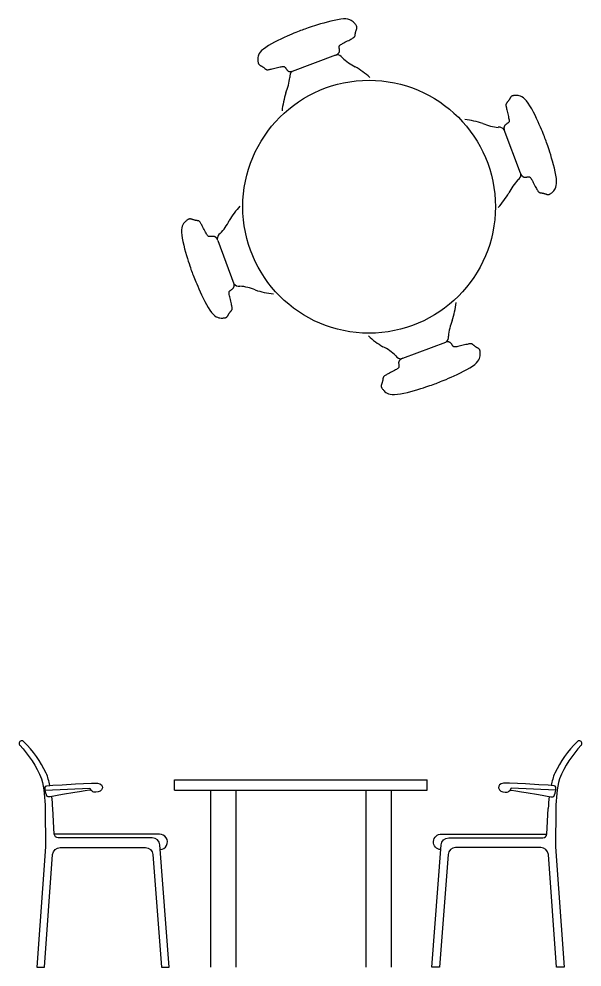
# Model space of a CAD drawing. Header units: centimetres. Extents: x 56177 to 99483, y 493 to 15482.
# Drawn here: x 60983.6 to 61206.5, y 2073.1 to 2448 of the extents above; entities that cross this region are included whole.
import ezdxf

# ---------------------------------------------------------------- set-up
doc = ezdxf.new("R2010")
doc.units = ezdxf.units.CM
doc.header["$MEASUREMENT"] = 0

# ---------------------------------------------------------------- blocks, each defined once
blk = doc.blocks.new('sam1-4pers-plan')
for p, q in [((-22.48, 71.27), (-23.32, 71)), ((-21.54, 71.57), (-22.48, 71.27)), ((-20.47, 71.91), (-21.54, 71.57)), ((-19.27, 72.27), (-20.47, 71.91)), ((-17.96, 72.65), (-19.27, 72.27)), ((-16.59, 73.03), (-17.96, 72.65)), ((-15.19, 73.39), (-16.59, 73.03)), ((-13.81, 73.71), (-15.19, 73.39)), ((-12.48, 73.97), (-13.81, 73.71)), ((-11.23, 74.15), (-12.48, 73.97)), ((-10.12, 74.25), (-11.23, 74.15)), ((-9.16, 74.24), (-10.12, 74.25)), ((-8.35, 74.13), (-9.16, 74.24)), ((-7.68, 73.95), (-8.35, 74.13)), ((-7.12, 73.71), (-7.68, 73.95)), ((-6.67, 73.44), (-7.12, 73.71)), ((-6.3, 73.14), (-6.67, 73.44)), ((-6, 72.85), (-6.3, 73.14)), ((-5.75, 72.57), (-6, 72.85)), ((-5.54, 72.32), (-5.75, 72.57)), ((-5.37, 72.1), (-5.54, 72.32)), ((-5.22, 71.91), (-5.37, 72.1)), ((-5.11, 71.74), (-5.22, 71.91)), ((-5.01, 71.59), (-5.11, 71.74)), ((-4.94, 71.45), (-5.01, 71.59)), ((-4.89, 71.33), (-4.94, 71.45)), ((-4.85, 71.21), (-4.89, 71.33)), ((-31.46, 67.85), (-32.49, 67.4)), ((-30.55, 68.25), (-31.46, 67.85)), ((-29.74, 68.59), (-30.55, 68.25)), ((-29, 68.89), (-29.74, 68.59)), ((-28.33, 69.16), (-29, 68.89)), ((-27.71, 69.4), (-28.33, 69.16)), ((-27.12, 69.63), (-27.71, 69.4)), ((-26.55, 69.84), (-27.12, 69.63)), ((-25.97, 70.06), (-26.55, 69.84)), ((-25.38, 70.28), (-25.97, 70.06)), ((-24.76, 70.5), (-25.38, 70.28)), ((-24.08, 70.74), (-24.76, 70.5)), ((-23.32, 71), (-24.08, 70.74)), ((-5.63, 67.42), (-5.6, 67.5)), ((-5.6, 67.5), (-5.57, 67.58)), ((-5.57, 67.58), (-5.55, 67.67)), ((-5.55, 67.67), (-5.53, 67.78)), ((-5.53, 67.78), (-5.51, 67.89)), ((-5.51, 67.89), (-5.49, 68.03)), ((-5.49, 68.03), (-5.46, 68.17)), ((-5.46, 68.17), (-5.44, 68.33)), ((-5.44, 68.33), (-5.41, 68.49)), ((-5.41, 68.49), (-5.39, 68.66)), ((-5.39, 68.66), (-5.36, 68.83)), ((-5.36, 68.83), (-5.32, 69)), ((-5.32, 69), (-5.28, 69.16)), ((-5.28, 69.16), (-5.24, 69.32)), ((-5.24, 69.32), (-5.19, 69.48)), ((-5.19, 69.48), (-5.14, 69.63)), ((-5.14, 69.63), (-5.09, 69.78)), ((-5.09, 69.78), (-5.04, 69.92)), ((-5.04, 69.92), (-5, 70.06)), ((-5, 70.06), (-4.95, 70.19)), ((-4.95, 70.19), (-4.91, 70.31)), ((-4.91, 70.31), (-4.88, 70.43)), ((-4.88, 70.43), (-4.85, 70.55)), ((-4.82, 71.1), (-4.85, 71.21)), ((-4.85, 70.55), (-4.83, 70.66)), ((-4.83, 70.66), (-4.81, 70.77)), ((-4.81, 70.99), (-4.82, 71.1)), ((-4.81, 70.88), (-4.81, 70.99)), ((-4.81, 70.77), (-4.81, 70.88)), ((-38.69, 64.38), (-39.86, 63.7)), ((-37.44, 65.05), (-38.69, 64.38)), ((-36.15, 65.7), (-37.44, 65.05)), ((-34.87, 66.31), (-36.15, 65.7)), ((-33.63, 66.89), (-34.87, 66.31)), ((-32.49, 67.4), (-33.63, 66.89)), ((-11.66, 63.71), (-11.54, 63.83)), ((-11.54, 63.83), (-11.37, 63.96)), ((-11.37, 63.96), (-11.13, 64.12)), ((-11.13, 64.12), (-10.83, 64.31)), ((-10.83, 64.31), (-10.46, 64.53)), ((-10.46, 64.53), (-10.02, 64.77)), ((-10.02, 64.77), (-9.55, 65.02)), ((-9.55, 65.02), (-9.05, 65.28)), ((-9.05, 65.28), (-8.54, 65.55)), ((-8.54, 65.55), (-8.05, 65.8)), ((-8.05, 65.8), (-7.6, 66.04)), ((-7.6, 66.04), (-7.19, 66.26)), ((-7.19, 66.26), (-6.85, 66.45)), ((-6.85, 66.45), (-6.57, 66.61)), ((-6.57, 66.61), (-6.34, 66.75)), ((-6.34, 66.75), (-6.16, 66.87)), ((-6.16, 66.87), (-6.02, 66.97)), ((-6.02, 66.97), (-5.91, 67.06)), ((-5.91, 67.06), (-5.83, 67.14)), ((-5.83, 67.14), (-5.76, 67.21)), ((-5.76, 67.21), (-5.71, 67.28)), ((-5.71, 67.28), (-5.66, 67.35)), ((-5.66, 67.35), (-5.63, 67.42)), ((-43.73, 59.99), (-43.9, 59.48)), ((-43.47, 60.53), (-43.73, 59.99)), ((-43.08, 61.11), (-43.47, 60.53)), ((-42.54, 61.72), (-43.08, 61.11)), ((-41.83, 62.36), (-42.54, 61.72)), ((-40.92, 63.03), (-41.83, 62.36)), ((-39.86, 63.7), (-40.92, 63.03)), ((-13.32, 59.89), (-13.07, 60)), ((-13.07, 60), (-12.87, 60.08)), ((-12.87, 60.08), (-12.72, 60.16)), ((-12.72, 60.16), (-12.6, 60.23)), ((-12.6, 60.23), (-12.49, 60.31)), ((-12.49, 60.31), (-12.39, 60.39)), ((-12.39, 60.39), (-12.28, 60.48)), ((-12.28, 60.48), (-12.18, 60.58)), ((-12.18, 60.58), (-12.09, 60.68)), ((-12.09, 60.68), (-12, 60.8)), ((-12, 60.8), (-11.92, 60.92)), ((-11.92, 60.92), (-11.85, 61.04)), ((-11.85, 61.04), (-11.79, 61.18)), ((-11.83, 63.31), (-11.82, 63.41)), ((-11.83, 63.21), (-11.83, 63.31)), ((-11.83, 63.1), (-11.83, 63.21)), ((-11.82, 62.99), (-11.83, 63.1)), ((-11.82, 63.41), (-11.79, 63.5)), ((-11.81, 62.87), (-11.82, 62.99)), ((-11.8, 62.75), (-11.81, 62.87)), ((-11.78, 62.63), (-11.8, 62.75)), ((-11.79, 63.5), (-11.74, 63.6)), ((-11.79, 61.18), (-11.75, 61.32)), ((-11.76, 62.49), (-11.78, 62.63)), ((-11.75, 62.35), (-11.76, 62.49)), ((-11.73, 62.21), (-11.75, 62.35)), ((-11.75, 61.32), (-11.73, 61.46)), ((-11.74, 63.6), (-11.66, 63.71)), ((-11.72, 62.06), (-11.73, 62.21)), ((-11.73, 61.46), (-11.71, 61.61)), ((-11.71, 61.91), (-11.72, 62.06)), ((-11.71, 61.76), (-11.71, 61.91)), ((-11.71, 61.61), (-11.71, 61.76)), ((-43.98, 59.02), (-44.01, 58.6)), ((-44.01, 58.6), (-44.01, 58.22)), ((-44.01, 58.22), (-44.01, 57.9)), ((-44.01, 57.9), (-43.99, 57.62)), ((-43.99, 57.62), (-43.98, 57.38)), ((-43.9, 59.48), (-43.98, 59.02)), ((-43.98, 57.38), (-43.95, 57.18)), ((-43.95, 57.18), (-43.92, 57)), ((-43.92, 57), (-43.89, 56.85)), ((-43.89, 56.85), (-43.85, 56.73)), ((-43.85, 56.73), (-43.8, 56.61)), ((-43.8, 56.61), (-43.75, 56.51)), ((-43.75, 56.51), (-43.68, 56.42)), ((-43.68, 56.42), (-43.62, 56.33)), ((-43.62, 56.33), (-43.54, 56.25)), ((-43.54, 56.25), (-43.46, 56.18)), ((-13.32, 59.89), (-30.44, 53.5)), ((-43.46, 56.18), (-43.37, 56.11)), ((-43.37, 56.11), (-43.27, 56.04)), ((-43.27, 56.04), (-43.16, 55.97)), ((-43.16, 55.97), (-43.05, 55.91)), ((-43.05, 55.91), (-42.93, 55.84)), ((-42.93, 55.84), (-42.81, 55.77)), ((-42.81, 55.77), (-42.68, 55.69)), ((-42.68, 55.69), (-42.54, 55.61)), ((-42.54, 55.61), (-42.41, 55.53)), ((-42.41, 55.53), (-42.27, 55.44)), ((-42.27, 55.44), (-42.13, 55.35)), ((-42.13, 55.35), (-41.99, 55.25)), ((-41.99, 55.25), (-41.85, 55.15)), ((-41.85, 55.15), (-41.72, 55.04)), ((-41.72, 55.04), (-41.58, 54.93)), ((-41.58, 54.93), (-41.46, 54.82)), ((-41.46, 54.82), (-41.34, 54.72)), ((-41.34, 54.72), (-41.23, 54.63)), ((-41.23, 54.63), (-41.13, 54.54)), ((-41.13, 54.54), (-41.03, 54.47)), ((-41.03, 54.47), (-40.95, 54.4)), ((-40.95, 54.4), (-40.87, 54.35)), ((-40.87, 54.35), (-40.8, 54.3)), ((-40.8, 54.3), (-40.72, 54.27)), ((-40.72, 54.27), (-40.65, 54.24)), ((-40.65, 54.24), (-40.57, 54.21)), ((-40.57, 54.21), (-40.48, 54.19)), ((-40.48, 54.19), (-40.38, 54.18)), ((-40.38, 54.18), (-40.27, 54.18)), ((-40.27, 54.18), (-40.13, 54.18)), ((-40.13, 54.18), (-39.96, 54.2)), ((-39.96, 54.2), (-39.74, 54.23)), ((-39.74, 54.23), (-39.48, 54.27)), ((-39.48, 54.27), (-39.17, 54.34)), ((-39.17, 54.34), (-38.78, 54.42)), ((-38.78, 54.42), (-38.33, 54.52)), ((-38.33, 54.52), (-37.83, 54.64)), ((-37.83, 54.64), (-37.29, 54.77)), ((-37.29, 54.77), (-36.74, 54.9)), ((-36.74, 54.9), (-36.19, 55.03)), ((-36.19, 55.03), (-35.67, 55.15)), ((-35.67, 55.15), (-35.18, 55.26)), ((-35.18, 55.26), (-34.76, 55.34)), ((-34.76, 55.34), (-34.41, 55.4)), ((-34.41, 55.4), (-34.12, 55.43)), ((-34.12, 55.43), (-33.9, 55.44)), ((-33.9, 55.44), (-33.73, 55.43)), ((-33.73, 55.43), (-33.6, 55.41)), ((-33.6, 55.41), (-33.5, 55.36)), ((-33.5, 55.36), (-33.42, 55.31)), ((-33.42, 55.31), (-33.35, 55.24)), ((-33.35, 55.24), (-33.28, 55.17)), ((-33.28, 55.17), (-33.21, 55.09)), ((-33.21, 55.09), (-33.15, 55)), ((-33.15, 55), (-33.08, 54.9)), ((-33.08, 54.9), (-33.01, 54.8)), ((-33.01, 54.8), (-32.93, 54.7)), ((-32.93, 54.7), (-32.86, 54.59)), ((-32.86, 54.59), (-32.78, 54.47)), ((-32.78, 54.47), (-32.7, 54.35)), ((-32.7, 54.35), (-32.61, 54.23)), ((-32.61, 54.23), (-32.52, 54.11)), ((-32.52, 54.11), (-32.42, 54)), ((-32.42, 54), (-32.32, 53.89)), ((-32.32, 53.89), (-32.21, 53.79)), ((-32.21, 53.79), (-32.09, 53.69)), ((-32.09, 53.69), (-31.97, 53.62)), ((-31.97, 53.62), (-31.84, 53.55)), ((-31.84, 53.55), (-31.71, 53.5)), ((-31.71, 53.5), (-31.57, 53.46)), ((-31.57, 53.46), (-31.43, 53.43)), ((-31.43, 53.43), (-31.28, 53.42)), ((-31.28, 53.42), (-31.14, 53.41)), ((-31.14, 53.41), (-31.01, 53.41)), ((-31.01, 53.41), (-30.87, 53.42)), ((-30.87, 53.42), (-30.74, 53.43)), ((-30.74, 53.43), (-30.6, 53.46)), ((-30.6, 53.46), (-30.44, 53.5)), ((54.72, 41.34), (54.63, 41.23)), ((54.82, 41.46), (54.72, 41.34)), ((54.93, 41.58), (54.82, 41.46)), ((55.04, 41.72), (54.93, 41.58)), ((55.15, 41.85), (55.04, 41.72)), ((55.25, 41.99), (55.15, 41.85)), ((55.35, 42.13), (55.25, 41.99)), ((55.44, 42.27), (55.35, 42.13)), ((55.53, 42.41), (55.44, 42.27)), ((55.61, 42.54), (55.53, 42.41)), ((55.69, 42.68), (55.61, 42.54)), ((55.77, 42.81), (55.69, 42.68)), ((55.84, 42.93), (55.77, 42.81)), ((55.91, 43.05), (55.84, 42.93)), ((55.97, 43.16), (55.91, 43.05)), ((56.04, 43.27), (55.97, 43.16)), ((56.11, 43.37), (56.04, 43.27)), ((56.18, 43.46), (56.11, 43.37)), ((56.25, 43.54), (56.18, 43.46)), ((56.33, 43.62), (56.25, 43.54)), ((56.42, 43.68), (56.33, 43.62)), ((56.51, 43.75), (56.42, 43.68)), ((56.61, 43.8), (56.51, 43.75)), ((56.73, 43.85), (56.61, 43.8)), ((56.85, 43.89), (56.73, 43.85)), ((57, 43.92), (56.85, 43.89)), ((57.18, 43.95), (57, 43.92)), ((57.38, 43.98), (57.18, 43.95)), ((57.62, 43.99), (57.38, 43.98)), ((57.9, 44.01), (57.62, 43.99)), ((58.22, 44.01), (57.9, 44.01)), ((58.6, 44.01), (58.22, 44.01)), ((59.02, 43.98), (58.6, 44.01)), ((59.48, 43.9), (59.02, 43.98)), ((59.99, 43.73), (59.48, 43.9)), ((60.53, 43.47), (59.99, 43.73)), ((61.11, 43.08), (60.53, 43.47)), ((61.72, 42.54), (61.11, 43.08)), ((62.36, 41.83), (61.72, 42.54)), ((63.03, 40.92), (62.36, 41.83)), ((54.19, 40.48), (54.18, 40.38)), ((54.18, 40.38), (54.18, 40.27)), ((54.18, 40.27), (54.18, 40.13)), ((54.18, 40.13), (54.2, 39.96)), ((54.21, 40.57), (54.19, 40.48)), ((54.2, 39.96), (54.23, 39.74)), ((54.24, 40.65), (54.21, 40.57)), ((54.23, 39.74), (54.27, 39.48)), ((54.27, 40.72), (54.24, 40.65)), ((54.3, 40.8), (54.27, 40.72)), ((54.27, 39.48), (54.34, 39.17)), ((54.35, 40.87), (54.3, 40.8)), ((54.34, 39.17), (54.42, 38.78)), ((54.4, 40.95), (54.35, 40.87)), ((54.47, 41.03), (54.4, 40.95)), ((54.42, 38.78), (54.52, 38.33)), ((54.54, 41.13), (54.47, 41.03)), ((54.52, 38.33), (54.64, 37.83)), ((54.63, 41.23), (54.54, 41.13)), ((54.64, 37.83), (54.77, 37.29)), ((63.7, 39.86), (63.03, 40.92)), ((64.38, 38.69), (63.7, 39.86)), ((65.05, 37.44), (64.38, 38.69)), ((54.77, 37.29), (54.9, 36.74)), ((54.9, 36.74), (55.03, 36.19)), ((55.03, 36.19), (55.15, 35.67)), ((55.15, 35.67), (55.26, 35.18)), ((55.26, 35.18), (55.34, 34.76)), ((55.34, 34.76), (55.4, 34.41)), ((55.4, 34.41), (55.43, 34.12)), ((55.43, 34.12), (55.44, 33.9)), ((55.44, 33.9), (55.43, 33.73)), ((65.7, 36.15), (65.05, 37.44)), ((66.31, 34.87), (65.7, 36.15)), ((66.89, 33.63), (66.31, 34.87)), ((53.42, 31.28), (53.41, 31.14)), ((53.41, 31.14), (53.41, 31.01)), ((53.41, 31.01), (53.42, 30.87)), ((53.43, 31.43), (53.42, 31.28)), ((53.42, 30.87), (53.43, 30.74)), ((53.46, 31.57), (53.43, 31.43)), ((53.43, 30.74), (53.46, 30.6)), ((53.5, 31.71), (53.46, 31.57)), ((53.46, 30.6), (53.5, 30.44)), ((53.55, 31.84), (53.5, 31.71)), ((59.89, 13.32), (53.5, 30.44)), ((53.62, 31.97), (53.55, 31.84)), ((53.69, 32.09), (53.62, 31.97)), ((53.79, 32.21), (53.69, 32.09)), ((53.89, 32.32), (53.79, 32.21)), ((54, 32.42), (53.89, 32.32)), ((54.11, 32.52), (54, 32.42)), ((54.23, 32.61), (54.11, 32.52)), ((54.35, 32.7), (54.23, 32.61)), ((54.47, 32.78), (54.35, 32.7)), ((54.59, 32.86), (54.47, 32.78)), ((54.7, 32.93), (54.59, 32.86)), ((54.8, 33.01), (54.7, 32.93)), ((54.9, 33.08), (54.8, 33.01)), ((55, 33.15), (54.9, 33.08)), ((55.09, 33.21), (55, 33.15)), ((55.17, 33.28), (55.09, 33.21)), ((55.24, 33.35), (55.17, 33.28)), ((55.31, 33.42), (55.24, 33.35)), ((55.36, 33.5), (55.31, 33.42)), ((55.41, 33.6), (55.36, 33.5)), ((55.43, 33.73), (55.41, 33.6)), ((67.4, 32.49), (66.89, 33.63)), ((67.85, 31.46), (67.4, 32.49)), ((68.25, 30.55), (67.85, 31.46)), ((68.59, 29.74), (68.25, 30.55)), ((68.89, 29), (68.59, 29.74)), ((69.16, 28.33), (68.89, 29)), ((69.4, 27.71), (69.16, 28.33)), ((69.63, 27.12), (69.4, 27.71)), ((69.84, 26.55), (69.63, 27.12)), ((70.06, 25.97), (69.84, 26.55)), ((70.28, 25.38), (70.06, 25.97)), ((70.5, 24.76), (70.28, 25.38)), ((70.74, 24.08), (70.5, 24.76)), ((71, 23.32), (70.74, 24.08)), ((71.27, 22.48), (71, 23.32)), ((71.57, 21.54), (71.27, 22.48)), ((71.91, 20.47), (71.57, 21.54)), ((72.27, 19.27), (71.91, 20.47)), ((72.65, 17.96), (72.27, 19.27)), ((73.03, 16.59), (72.65, 17.96)), ((73.39, 15.19), (73.03, 16.59)), ((73.71, 13.81), (73.39, 15.19)), ((59.89, 13.32), (60, 13.07)), ((60, 13.07), (60.08, 12.87)), ((60.08, 12.87), (60.16, 12.72)), ((60.16, 12.72), (60.23, 12.6)), ((60.23, 12.6), (60.31, 12.49)), ((60.31, 12.49), (60.39, 12.39)), ((60.39, 12.39), (60.48, 12.28)), ((60.48, 12.28), (60.58, 12.18)), ((60.58, 12.18), (60.68, 12.09)), ((60.68, 12.09), (60.8, 12)), ((60.8, 12), (60.92, 11.92)), ((60.92, 11.92), (61.04, 11.85)), ((61.04, 11.85), (61.18, 11.79)), ((61.18, 11.79), (61.32, 11.75)), ((61.32, 11.75), (61.46, 11.73)), ((61.46, 11.73), (61.61, 11.71)), ((61.61, 11.71), (61.76, 11.71)), ((61.76, 11.71), (61.91, 11.71)), ((61.91, 11.71), (62.06, 11.72)), ((62.06, 11.72), (62.21, 11.73)), ((62.21, 11.73), (62.35, 11.75)), ((62.35, 11.75), (62.49, 11.76)), ((62.49, 11.76), (62.63, 11.78)), ((62.63, 11.78), (62.75, 11.8)), ((62.75, 11.8), (62.87, 11.81)), ((62.87, 11.81), (62.99, 11.82)), ((62.99, 11.82), (63.1, 11.83)), ((63.1, 11.83), (63.21, 11.83)), ((63.21, 11.83), (63.31, 11.83)), ((63.31, 11.83), (63.41, 11.82)), ((63.41, 11.82), (63.5, 11.79)), ((63.5, 11.79), (63.6, 11.74)), ((63.6, 11.74), (63.71, 11.66)), ((63.71, 11.66), (63.83, 11.54)), ((63.83, 11.54), (63.96, 11.37)), ((63.96, 11.37), (64.12, 11.13)), ((73.97, 12.48), (73.71, 13.81)), ((74.15, 11.23), (73.97, 12.48)), ((64.12, 11.13), (64.31, 10.83)), ((64.31, 10.83), (64.53, 10.46)), ((64.53, 10.46), (64.77, 10.02)), ((64.77, 10.02), (65.02, 9.55)), ((65.02, 9.55), (65.28, 9.05)), ((65.28, 9.05), (65.55, 8.54)), ((65.55, 8.54), (65.8, 8.05)), ((65.8, 8.05), (66.04, 7.6)), ((66.04, 7.6), (66.26, 7.19)), ((73.71, 7.12), (73.95, 7.68)), ((73.95, 7.68), (74.13, 8.35)), ((74.13, 8.35), (74.24, 9.16)), ((74.25, 10.12), (74.15, 11.23)), ((74.24, 9.16), (74.25, 10.12)), ((66.26, 7.19), (66.45, 6.85)), ((66.45, 6.85), (66.61, 6.57)), ((66.61, 6.57), (66.75, 6.34)), ((66.75, 6.34), (66.87, 6.16)), ((66.87, 6.16), (66.97, 6.02)), ((66.97, 6.02), (67.06, 5.91)), ((67.06, 5.91), (67.14, 5.83)), ((67.14, 5.83), (67.21, 5.76)), ((67.21, 5.76), (67.28, 5.71)), ((67.28, 5.71), (67.35, 5.66)), ((67.35, 5.66), (67.42, 5.63)), ((67.42, 5.63), (67.5, 5.6)), ((67.5, 5.6), (67.58, 5.57)), ((67.58, 5.57), (67.67, 5.55)), ((67.67, 5.55), (67.78, 5.53)), ((67.78, 5.53), (67.89, 5.51)), ((67.89, 5.51), (68.03, 5.49)), ((68.03, 5.49), (68.17, 5.46)), ((68.17, 5.46), (68.33, 5.44)), ((68.33, 5.44), (68.49, 5.41)), ((68.49, 5.41), (68.66, 5.39)), ((68.66, 5.39), (68.83, 5.36)), ((68.83, 5.36), (69, 5.32)), ((69, 5.32), (69.16, 5.28)), ((69.16, 5.28), (69.32, 5.24)), ((69.32, 5.24), (69.48, 5.19)), ((69.48, 5.19), (69.63, 5.14)), ((69.63, 5.14), (69.78, 5.09)), ((69.78, 5.09), (69.92, 5.04)), ((69.92, 5.04), (70.06, 5)), ((70.06, 5), (70.19, 4.95)), ((70.19, 4.95), (70.31, 4.91)), ((70.31, 4.91), (70.43, 4.88)), ((70.43, 4.88), (70.55, 4.85)), ((70.55, 4.85), (70.66, 4.83)), ((70.66, 4.83), (70.77, 4.81)), ((70.77, 4.81), (70.88, 4.81)), ((70.88, 4.81), (70.99, 4.81)), ((70.99, 4.81), (71.1, 4.82)), ((71.1, 4.82), (71.21, 4.85)), ((71.21, 4.85), (71.33, 4.89)), ((71.33, 4.89), (71.45, 4.94)), ((71.45, 4.94), (71.59, 5.01)), ((71.59, 5.01), (71.74, 5.11)), ((71.74, 5.11), (71.91, 5.22)), ((71.91, 5.22), (72.1, 5.37)), ((72.1, 5.37), (72.32, 5.54)), ((72.32, 5.54), (72.57, 5.75)), ((72.57, 5.75), (72.85, 6)), ((72.85, 6), (73.14, 6.3)), ((73.14, 6.3), (73.44, 6.67)), ((73.44, 6.67), (73.71, 7.12)), ((-73.71, -7.12), (-73.95, -7.68)), ((-73.44, -6.67), (-73.71, -7.12)), ((-73.14, -6.3), (-73.44, -6.67)), ((-72.85, -6), (-73.14, -6.3)), ((-72.57, -5.75), (-72.85, -6)), ((-72.32, -5.54), (-72.57, -5.75)), ((-72.1, -5.37), (-72.32, -5.54)), ((-71.91, -5.22), (-72.1, -5.37)), ((-71.74, -5.11), (-71.91, -5.22)), ((-71.59, -5.01), (-71.74, -5.11)), ((-71.45, -4.94), (-71.59, -5.01)), ((-71.33, -4.89), (-71.45, -4.94)), ((-71.21, -4.85), (-71.33, -4.89)), ((-71.1, -4.82), (-71.21, -4.85)), ((-70.99, -4.81), (-71.1, -4.82)), ((-70.88, -4.81), (-70.99, -4.81)), ((-70.77, -4.81), (-70.88, -4.81)), ((-70.66, -4.83), (-70.77, -4.81)), ((-70.55, -4.85), (-70.66, -4.83)), ((-70.43, -4.88), (-70.55, -4.85)), ((-70.31, -4.91), (-70.43, -4.88)), ((-70.19, -4.95), (-70.31, -4.91)), ((-70.06, -5), (-70.19, -4.95)), ((-69.92, -5.04), (-70.06, -5)), ((-69.78, -5.09), (-69.92, -5.04)), ((-69.63, -5.14), (-69.78, -5.09)), ((-69.48, -5.19), (-69.63, -5.14)), ((-69.32, -5.24), (-69.48, -5.19)), ((-69.16, -5.28), (-69.32, -5.24)), ((-69, -5.32), (-69.16, -5.28)), ((-68.83, -5.36), (-69, -5.32)), ((-68.66, -5.39), (-68.83, -5.36)), ((-68.49, -5.41), (-68.66, -5.39)), ((-68.33, -5.44), (-68.49, -5.41)), ((-68.17, -5.46), (-68.33, -5.44)), ((-68.03, -5.49), (-68.17, -5.46)), ((-67.89, -5.51), (-68.03, -5.49)), ((-67.78, -5.53), (-67.89, -5.51)), ((-67.67, -5.55), (-67.78, -5.53)), ((-67.58, -5.57), (-67.67, -5.55)), ((-67.5, -5.6), (-67.58, -5.57)), ((-67.42, -5.63), (-67.5, -5.6)), ((-67.35, -5.66), (-67.42, -5.63)), ((-67.28, -5.71), (-67.35, -5.66)), ((-67.21, -5.76), (-67.28, -5.71)), ((-67.14, -5.83), (-67.21, -5.76)), ((-67.06, -5.91), (-67.14, -5.83)), ((-66.97, -6.02), (-67.06, -5.91)), ((-66.87, -6.16), (-66.97, -6.02)), ((-66.75, -6.34), (-66.87, -6.16)), ((-66.61, -6.57), (-66.75, -6.34)), ((-66.45, -6.85), (-66.61, -6.57)), ((-66.26, -7.19), (-66.45, -6.85)), ((-66.04, -7.6), (-66.26, -7.19)), ((-74.24, -9.16), (-74.25, -10.12)), ((-74.25, -10.12), (-74.15, -11.23)), ((-74.13, -8.35), (-74.24, -9.16)), ((-74.15, -11.23), (-73.97, -12.48)), ((-73.95, -7.68), (-74.13, -8.35)), ((-65.8, -8.05), (-66.04, -7.6)), ((-65.55, -8.54), (-65.8, -8.05)), ((-65.28, -9.05), (-65.55, -8.54)), ((-65.02, -9.55), (-65.28, -9.05)), ((-64.77, -10.02), (-65.02, -9.55)), ((-64.53, -10.46), (-64.77, -10.02)), ((-64.31, -10.83), (-64.53, -10.46)), ((-64.12, -11.13), (-64.31, -10.83)), ((-63.96, -11.37), (-64.12, -11.13)), ((-73.97, -12.48), (-73.71, -13.81)), ((-73.71, -13.81), (-73.39, -15.19)), ((-63.83, -11.54), (-63.96, -11.37)), ((-63.71, -11.66), (-63.83, -11.54)), ((-63.6, -11.74), (-63.71, -11.66)), ((-63.5, -11.79), (-63.6, -11.74)), ((-63.41, -11.82), (-63.5, -11.79)), ((-63.31, -11.83), (-63.41, -11.82)), ((-63.21, -11.83), (-63.31, -11.83)), ((-63.1, -11.83), (-63.21, -11.83)), ((-62.99, -11.82), (-63.1, -11.83)), ((-62.87, -11.81), (-62.99, -11.82)), ((-62.75, -11.8), (-62.87, -11.81)), ((-62.63, -11.78), (-62.75, -11.8)), ((-62.49, -11.76), (-62.63, -11.78)), ((-62.35, -11.75), (-62.49, -11.76)), ((-62.21, -11.73), (-62.35, -11.75)), ((-62.06, -11.72), (-62.21, -11.73)), ((-61.91, -11.71), (-62.06, -11.72)), ((-61.76, -11.71), (-61.91, -11.71)), ((-61.61, -11.71), (-61.76, -11.71)), ((-61.46, -11.73), (-61.61, -11.71)), ((-61.32, -11.75), (-61.46, -11.73)), ((-61.18, -11.79), (-61.32, -11.75)), ((-61.04, -11.85), (-61.18, -11.79)), ((-60.92, -11.92), (-61.04, -11.85)), ((-60.8, -12), (-60.92, -11.92)), ((-60.68, -12.09), (-60.8, -12)), ((-60.58, -12.18), (-60.68, -12.09)), ((-60.48, -12.28), (-60.58, -12.18)), ((-60.39, -12.39), (-60.48, -12.28)), ((-60.31, -12.49), (-60.39, -12.39)), ((-60.23, -12.6), (-60.31, -12.49)), ((-60.16, -12.72), (-60.23, -12.6)), ((-60.08, -12.87), (-60.16, -12.72)), ((-60, -13.07), (-60.08, -12.87)), ((-59.89, -13.32), (-60, -13.07)), ((-59.89, -13.32), (-53.5, -30.44)), ((-73.39, -15.19), (-73.03, -16.59)), ((-73.03, -16.59), (-72.65, -17.96)), ((-72.65, -17.96), (-72.27, -19.27)), ((-72.27, -19.27), (-71.91, -20.47)), ((-71.91, -20.47), (-71.57, -21.54)), ((-71.57, -21.54), (-71.27, -22.48)), ((-71.27, -22.48), (-71, -23.32)), ((-71, -23.32), (-70.74, -24.08)), ((-70.74, -24.08), (-70.5, -24.76)), ((-70.5, -24.76), (-70.28, -25.38)), ((-70.28, -25.38), (-70.06, -25.97)), ((-70.06, -25.97), (-69.84, -26.55)), ((-69.84, -26.55), (-69.63, -27.12)), ((-69.63, -27.12), (-69.4, -27.71)), ((-69.4, -27.71), (-69.16, -28.33)), ((-69.16, -28.33), (-68.89, -29)), ((-68.89, -29), (-68.59, -29.74)), ((-68.59, -29.74), (-68.25, -30.55)), ((-68.25, -30.55), (-67.85, -31.46)), ((-67.85, -31.46), (-67.4, -32.49)), ((-67.4, -32.49), (-66.89, -33.63)), ((-66.89, -33.63), (-66.31, -34.87)), ((-55.44, -33.9), (-55.43, -33.73)), ((-55.43, -33.73), (-55.41, -33.6)), ((-55.41, -33.6), (-55.36, -33.5)), ((-55.36, -33.5), (-55.31, -33.42)), ((-55.31, -33.42), (-55.24, -33.35)), ((-55.24, -33.35), (-55.17, -33.28)), ((-55.17, -33.28), (-55.09, -33.21)), ((-55.09, -33.21), (-55, -33.15)), ((-55, -33.15), (-54.9, -33.08)), ((-54.9, -33.08), (-54.8, -33.01)), ((-54.8, -33.01), (-54.7, -32.93)), ((-54.7, -32.93), (-54.59, -32.86)), ((-54.59, -32.86), (-54.47, -32.78)), ((-54.47, -32.78), (-54.35, -32.7)), ((-54.35, -32.7), (-54.23, -32.61)), ((-54.23, -32.61), (-54.11, -32.52)), ((-54.11, -32.52), (-54, -32.42)), ((-54, -32.42), (-53.89, -32.32)), ((-53.89, -32.32), (-53.79, -32.21)), ((-53.79, -32.21), (-53.69, -32.09)), ((-53.69, -32.09), (-53.62, -31.97)), ((-53.62, -31.97), (-53.55, -31.84)), ((-53.55, -31.84), (-53.5, -31.71)), ((-53.46, -30.6), (-53.5, -30.44)), ((-53.5, -31.71), (-53.46, -31.57)), ((-53.43, -30.74), (-53.46, -30.6)), ((-53.46, -31.57), (-53.43, -31.43)), ((-53.42, -30.87), (-53.43, -30.74)), ((-53.43, -31.43), (-53.42, -31.28)), ((-53.41, -31.01), (-53.42, -30.87)), ((-53.42, -31.28), (-53.41, -31.14)), ((-53.41, -31.14), (-53.41, -31.01)), ((-66.31, -34.87), (-65.7, -36.15)), ((-65.7, -36.15), (-65.05, -37.44)), ((-65.05, -37.44), (-64.38, -38.69)), ((-55.43, -34.12), (-55.44, -33.9)), ((-55.4, -34.41), (-55.43, -34.12)), ((-55.34, -34.76), (-55.4, -34.41)), ((-55.26, -35.18), (-55.34, -34.76)), ((-55.15, -35.67), (-55.26, -35.18)), ((-55.03, -36.19), (-55.15, -35.67)), ((-54.9, -36.74), (-55.03, -36.19)), ((-54.77, -37.29), (-54.9, -36.74)), ((-54.64, -37.83), (-54.77, -37.29)), ((-64.38, -38.69), (-63.7, -39.86)), ((-63.7, -39.86), (-63.03, -40.92)), ((-63.03, -40.92), (-62.36, -41.83)), ((-54.72, -41.34), (-54.63, -41.23)), ((-54.52, -38.33), (-54.64, -37.83)), ((-54.63, -41.23), (-54.54, -41.13)), ((-54.54, -41.13), (-54.47, -41.03)), ((-54.42, -38.78), (-54.52, -38.33)), ((-54.47, -41.03), (-54.4, -40.95)), ((-54.34, -39.17), (-54.42, -38.78)), ((-54.4, -40.95), (-54.35, -40.87)), ((-54.35, -40.87), (-54.3, -40.8)), ((-54.27, -39.48), (-54.34, -39.17)), ((-54.3, -40.8), (-54.27, -40.72)), ((-54.23, -39.74), (-54.27, -39.48)), ((-54.27, -40.72), (-54.24, -40.65)), ((-54.24, -40.65), (-54.21, -40.57)), ((-54.2, -39.96), (-54.23, -39.74)), ((-54.21, -40.57), (-54.19, -40.48)), ((-54.18, -40.13), (-54.2, -39.96)), ((-54.19, -40.48), (-54.18, -40.38)), ((-54.18, -40.27), (-54.18, -40.13)), ((-54.18, -40.38), (-54.18, -40.27)), ((-62.36, -41.83), (-61.72, -42.54)), ((-61.72, -42.54), (-61.11, -43.08)), ((-61.11, -43.08), (-60.53, -43.47)), ((-60.53, -43.47), (-59.99, -43.73)), ((-59.99, -43.73), (-59.48, -43.9)), ((-59.48, -43.9), (-59.02, -43.98)), ((-59.02, -43.98), (-58.6, -44.01)), ((-58.6, -44.01), (-58.22, -44.01)), ((-58.22, -44.01), (-57.9, -44.01)), ((-57.9, -44.01), (-57.62, -43.99)), ((-57.62, -43.99), (-57.38, -43.98)), ((-57.38, -43.98), (-57.18, -43.95)), ((-57.18, -43.95), (-57, -43.92)), ((-57, -43.92), (-56.85, -43.89)), ((-56.85, -43.89), (-56.73, -43.85)), ((-56.73, -43.85), (-56.61, -43.8)), ((-56.61, -43.8), (-56.51, -43.75)), ((-56.51, -43.75), (-56.42, -43.68)), ((-56.42, -43.68), (-56.33, -43.62)), ((-56.33, -43.62), (-56.25, -43.54)), ((-56.25, -43.54), (-56.18, -43.46)), ((-56.18, -43.46), (-56.11, -43.37)), ((-56.11, -43.37), (-56.04, -43.27)), ((-56.04, -43.27), (-55.97, -43.16)), ((-55.97, -43.16), (-55.91, -43.05)), ((-55.91, -43.05), (-55.84, -42.93)), ((-55.84, -42.93), (-55.77, -42.81)), ((-55.77, -42.81), (-55.69, -42.68)), ((-55.69, -42.68), (-55.61, -42.54)), ((-55.61, -42.54), (-55.53, -42.41)), ((-55.53, -42.41), (-55.44, -42.27)), ((-55.44, -42.27), (-55.35, -42.13)), ((-55.35, -42.13), (-55.25, -41.99)), ((-55.25, -41.99), (-55.15, -41.85)), ((-55.15, -41.85), (-55.04, -41.72)), ((-55.04, -41.72), (-54.93, -41.58)), ((-54.93, -41.58), (-54.82, -41.46)), ((-54.82, -41.46), (-54.72, -41.34)), ((13.32, -59.89), (30.44, -53.5)), ((30.6, -53.46), (30.44, -53.5)), ((30.74, -53.43), (30.6, -53.46)), ((30.87, -53.42), (30.74, -53.43)), ((31.01, -53.41), (30.87, -53.42)), ((31.14, -53.41), (31.01, -53.41)), ((31.28, -53.42), (31.14, -53.41)), ((31.43, -53.43), (31.28, -53.42)), ((31.57, -53.46), (31.43, -53.43)), ((31.71, -53.5), (31.57, -53.46)), ((31.84, -53.55), (31.71, -53.5)), ((31.97, -53.62), (31.84, -53.55)), ((32.09, -53.69), (31.97, -53.62)), ((32.21, -53.79), (32.09, -53.69)), ((32.32, -53.89), (32.21, -53.79)), ((32.42, -54), (32.32, -53.89)), ((32.52, -54.11), (32.42, -54)), ((32.61, -54.23), (32.52, -54.11)), ((32.7, -54.35), (32.61, -54.23)), ((32.78, -54.47), (32.7, -54.35)), ((32.86, -54.59), (32.78, -54.47)), ((32.93, -54.7), (32.86, -54.59)), ((33.01, -54.8), (32.93, -54.7)), ((33.08, -54.9), (33.01, -54.8)), ((33.15, -55), (33.08, -54.9)), ((33.21, -55.09), (33.15, -55)), ((33.28, -55.17), (33.21, -55.09)), ((33.35, -55.24), (33.28, -55.17)), ((33.42, -55.31), (33.35, -55.24)), ((33.5, -55.36), (33.42, -55.31)), ((33.6, -55.41), (33.5, -55.36)), ((33.73, -55.43), (33.6, -55.41)), ((33.9, -55.44), (33.73, -55.43)), ((34.12, -55.43), (33.9, -55.44)), ((34.41, -55.4), (34.12, -55.43)), ((34.76, -55.34), (34.41, -55.4)), ((35.18, -55.26), (34.76, -55.34)), ((35.67, -55.15), (35.18, -55.26)), ((36.19, -55.03), (35.67, -55.15)), ((36.74, -54.9), (36.19, -55.03)), ((37.29, -54.77), (36.74, -54.9)), ((37.83, -54.64), (37.29, -54.77)), ((38.33, -54.52), (37.83, -54.64)), ((38.78, -54.42), (38.33, -54.52)), ((39.17, -54.34), (38.78, -54.42)), ((39.48, -54.27), (39.17, -54.34)), ((39.74, -54.23), (39.48, -54.27)), ((39.96, -54.2), (39.74, -54.23)), ((40.13, -54.18), (39.96, -54.2)), ((40.27, -54.18), (40.13, -54.18)), ((40.38, -54.18), (40.27, -54.18)), ((40.48, -54.19), (40.38, -54.18)), ((40.57, -54.21), (40.48, -54.19)), ((40.65, -54.24), (40.57, -54.21)), ((40.72, -54.27), (40.65, -54.24)), ((40.8, -54.3), (40.72, -54.27)), ((40.87, -54.35), (40.8, -54.3)), ((40.95, -54.4), (40.87, -54.35)), ((41.03, -54.47), (40.95, -54.4)), ((41.13, -54.54), (41.03, -54.47)), ((41.23, -54.63), (41.13, -54.54)), ((41.34, -54.72), (41.23, -54.63)), ((41.46, -54.82), (41.34, -54.72)), ((41.58, -54.93), (41.46, -54.82)), ((41.72, -55.04), (41.58, -54.93)), ((41.85, -55.15), (41.72, -55.04)), ((41.99, -55.25), (41.85, -55.15)), ((42.13, -55.35), (41.99, -55.25)), ((42.27, -55.44), (42.13, -55.35)), ((42.41, -55.53), (42.27, -55.44)), ((42.54, -55.61), (42.41, -55.53)), ((42.68, -55.69), (42.54, -55.61)), ((42.81, -55.77), (42.68, -55.69)), ((42.93, -55.84), (42.81, -55.77)), ((43.05, -55.91), (42.93, -55.84)), ((43.16, -55.97), (43.05, -55.91)), ((43.27, -56.04), (43.16, -55.97)), ((43.37, -56.11), (43.27, -56.04)), ((43.46, -56.18), (43.37, -56.11)), ((43.54, -56.25), (43.46, -56.18)), ((13.32, -59.89), (13.07, -60)), ((43.62, -56.33), (43.54, -56.25)), ((43.68, -56.42), (43.62, -56.33)), ((43.75, -56.51), (43.68, -56.42)), ((43.73, -59.99), (43.9, -59.48)), ((43.8, -56.61), (43.75, -56.51)), ((43.85, -56.73), (43.8, -56.61)), ((43.89, -56.85), (43.85, -56.73)), ((43.92, -57), (43.89, -56.85)), ((43.9, -59.48), (43.98, -59.02)), ((43.95, -57.18), (43.92, -57)), ((43.98, -57.38), (43.95, -57.18)), ((43.99, -57.62), (43.98, -57.38)), ((43.98, -59.02), (44.01, -58.6)), ((44.01, -57.9), (43.99, -57.62)), ((44.01, -58.22), (44.01, -57.9)), ((44.01, -58.6), (44.01, -58.22)), ((11.66, -63.71), (11.54, -63.83)), ((11.74, -63.6), (11.66, -63.71)), ((11.73, -61.46), (11.71, -61.61)), ((11.71, -61.61), (11.71, -61.76)), ((11.71, -61.76), (11.71, -61.91)), ((11.71, -61.91), (11.72, -62.06)), ((11.72, -62.06), (11.73, -62.21)), ((11.75, -61.32), (11.73, -61.46)), ((11.73, -62.21), (11.75, -62.35)), ((11.79, -63.5), (11.74, -63.6)), ((11.79, -61.18), (11.75, -61.32)), ((11.75, -62.35), (11.76, -62.49)), ((11.76, -62.49), (11.78, -62.63)), ((11.78, -62.63), (11.8, -62.75)), ((11.85, -61.04), (11.79, -61.18)), ((11.82, -63.41), (11.79, -63.5)), ((11.8, -62.75), (11.81, -62.87)), ((11.81, -62.87), (11.82, -62.99)), ((11.82, -62.99), (11.83, -63.1)), ((11.83, -63.31), (11.82, -63.41)), ((11.83, -63.1), (11.83, -63.21)), ((11.83, -63.21), (11.83, -63.31)), ((11.92, -60.92), (11.85, -61.04)), ((12, -60.8), (11.92, -60.92)), ((12.09, -60.68), (12, -60.8)), ((12.18, -60.58), (12.09, -60.68)), ((12.28, -60.48), (12.18, -60.58)), ((12.39, -60.39), (12.28, -60.48)), ((12.49, -60.31), (12.39, -60.39)), ((12.6, -60.23), (12.49, -60.31)), ((12.72, -60.16), (12.6, -60.23)), ((12.87, -60.08), (12.72, -60.16)), ((13.07, -60), (12.87, -60.08)), ((38.69, -64.38), (39.86, -63.7)), ((39.86, -63.7), (40.92, -63.03)), ((40.92, -63.03), (41.83, -62.36)), ((41.83, -62.36), (42.54, -61.72)), ((42.54, -61.72), (43.08, -61.11)), ((43.08, -61.11), (43.47, -60.53)), ((43.47, -60.53), (43.73, -59.99)), ((5.63, -67.42), (5.6, -67.5)), ((5.66, -67.35), (5.63, -67.42)), ((5.71, -67.28), (5.66, -67.35)), ((5.76, -67.21), (5.71, -67.28)), ((5.83, -67.14), (5.76, -67.21)), ((5.91, -67.06), (5.83, -67.14)), ((6.02, -66.97), (5.91, -67.06)), ((6.16, -66.87), (6.02, -66.97)), ((6.34, -66.75), (6.16, -66.87)), ((6.57, -66.61), (6.34, -66.75)), ((6.85, -66.45), (6.57, -66.61)), ((7.19, -66.26), (6.85, -66.45)), ((7.6, -66.04), (7.19, -66.26)), ((8.05, -65.8), (7.6, -66.04)), ((8.54, -65.55), (8.05, -65.8)), ((9.05, -65.28), (8.54, -65.55)), ((9.55, -65.02), (9.05, -65.28)), ((10.02, -64.77), (9.55, -65.02)), ((10.46, -64.53), (10.02, -64.77)), ((10.83, -64.31), (10.46, -64.53)), ((11.13, -64.12), (10.83, -64.31)), ((11.37, -63.96), (11.13, -64.12)), ((11.54, -63.83), (11.37, -63.96)), ((31.46, -67.85), (32.49, -67.4)), ((32.49, -67.4), (33.63, -66.89)), ((33.63, -66.89), (34.87, -66.31)), ((34.87, -66.31), (36.15, -65.7)), ((36.15, -65.7), (37.44, -65.05)), ((37.44, -65.05), (38.69, -64.38)), ((4.83, -70.66), (4.81, -70.77)), ((4.81, -70.77), (4.81, -70.88)), ((4.81, -70.88), (4.81, -70.99)), ((4.81, -70.99), (4.82, -71.1)), ((4.82, -71.1), (4.85, -71.21)), ((4.85, -70.55), (4.83, -70.66)), ((4.88, -70.43), (4.85, -70.55)), ((4.85, -71.21), (4.89, -71.33)), ((4.91, -70.31), (4.88, -70.43)), ((4.95, -70.19), (4.91, -70.31)), ((5, -70.06), (4.95, -70.19)), ((5.04, -69.92), (5, -70.06)), ((5.09, -69.78), (5.04, -69.92)), ((5.14, -69.63), (5.09, -69.78)), ((5.19, -69.48), (5.14, -69.63)), ((5.24, -69.32), (5.19, -69.48)), ((5.28, -69.16), (5.24, -69.32)), ((5.32, -69), (5.28, -69.16)), ((5.36, -68.83), (5.32, -69)), ((5.39, -68.66), (5.36, -68.83)), ((5.41, -68.49), (5.39, -68.66)), ((5.44, -68.33), (5.41, -68.49)), ((5.46, -68.17), (5.44, -68.33)), ((5.49, -68.03), (5.46, -68.17)), ((5.51, -67.89), (5.49, -68.03)), ((5.53, -67.78), (5.51, -67.89)), ((5.55, -67.67), (5.53, -67.78)), ((5.57, -67.58), (5.55, -67.67)), ((5.6, -67.5), (5.57, -67.58)), ((22.48, -71.27), (23.32, -71)), ((23.32, -71), (24.08, -70.74)), ((24.08, -70.74), (24.76, -70.5)), ((24.76, -70.5), (25.38, -70.28)), ((25.38, -70.28), (25.97, -70.06)), ((25.97, -70.06), (26.55, -69.84)), ((26.55, -69.84), (27.12, -69.63)), ((27.12, -69.63), (27.71, -69.4)), ((27.71, -69.4), (28.33, -69.16)), ((28.33, -69.16), (29, -68.89)), ((29, -68.89), (29.74, -68.59)), ((29.74, -68.59), (30.55, -68.25)), ((30.55, -68.25), (31.46, -67.85)), ((4.89, -71.33), (4.94, -71.45)), ((4.94, -71.45), (5.01, -71.59)), ((5.01, -71.59), (5.11, -71.74)), ((5.11, -71.74), (5.22, -71.91)), ((5.22, -71.91), (5.37, -72.1)), ((5.37, -72.1), (5.54, -72.32)), ((5.54, -72.32), (5.75, -72.57)), ((5.75, -72.57), (6, -72.85)), ((6, -72.85), (6.3, -73.14)), ((6.3, -73.14), (6.67, -73.44)), ((6.67, -73.44), (7.12, -73.71)), ((7.12, -73.71), (7.68, -73.95)), ((7.68, -73.95), (8.35, -74.13)), ((8.35, -74.13), (9.16, -74.24)), ((9.16, -74.24), (10.12, -74.25)), ((10.12, -74.25), (11.23, -74.15)), ((11.23, -74.15), (12.48, -73.97)), ((12.48, -73.97), (13.81, -73.71)), ((13.81, -73.71), (15.19, -73.39)), ((15.19, -73.39), (16.59, -73.03)), ((16.59, -73.03), (17.96, -72.65)), ((17.96, -72.65), (19.27, -72.27)), ((19.27, -72.27), (20.47, -71.91)), ((20.47, -71.91), (21.54, -71.57)), ((21.54, -71.57), (22.48, -71.27))]:
    blk.add_line(p, q)
blk.add_circle((0, 0), 50)
for centre, radius, start, end in [((-12.64, 57.7), 2.39, 31.5454, 96.0472), ((3.76, 74.01), 20.82, 226.3396, 243.7283), ((-29.05, 51.55), 2.39, 125.0494, 189.5512), ((-23.53, 24.98), 35.34, 47.6791, 59.2311), ((-52.13, 53.06), 20.82, 337.3684, 354.7571), ((0.67, 34.05), 35.34, 161.8655, 173.7941), ((34.05, -0.67), 35.34, 71.8655, 83.7941), ((53.06, 52.13), 20.82, 247.3684, 264.7571), ((51.55, 29.05), 2.39, 35.0494, 99.5512), ((57.7, 12.64), 2.39, 301.5454, 6.0472), ((74.01, -3.76), 20.82, 136.3396, 153.7283), ((24.98, 23.53), 35.34, 317.6791, 329.2311), ((-24.98, -23.53), 35.34, 137.6791, 149.2311), ((-74.01, 3.76), 20.82, 316.3396, 333.7283), ((-57.7, -12.64), 2.39, 121.5454, 186.0472), ((-51.55, -29.05), 2.39, 215.0494, 279.5512), ((-53.06, -52.13), 20.82, 67.3684, 84.7571), ((-34.05, 0.67), 35.34, 251.8655, 263.7941), ((-0.67, -34.05), 35.34, 341.8655, 353.7941), ((52.13, -53.06), 20.82, 157.3684, 174.7571), ((23.53, -24.98), 35.34, 227.6791, 239.2311), ((29.05, -51.55), 2.39, 305.0494, 9.5512), ((-3.76, -74.01), 20.82, 46.3396, 63.7283), ((12.64, -57.7), 2.39, 211.5454, 276.0472)]:
    blk.add_arc(centre, radius, start, end)
blk = doc.blocks.new('sam2-4pers-profil')
for p, q in [((54.47, 70), (54.47, 74)), ((54.47, 74), (154.47, 74)), ((154.47, 70), (154.47, 74)), ((3.29, 69.99), (20.89, 70.71)), ((20.89, 70.71), (21.5, 69.87)), ((54.47, 70), (154.47, 70)), ((68.72, 70), (68.72, 0)), ((78.72, 70), (78.72, 0)), ((130.21, 70), (130.21, 0)), ((140.21, 70), (140.21, 0)), ((187.78, 70.71), (187.17, 69.87)), ((205.38, 69.99), (187.78, 70.71))]:
    blk.add_line(p, q)
for points in [[(-6.83, 87.76, -0.0885), (1.81, 74.44, -0.055333), (3.29, 62.66), (3.44, 47.54), (0, 0), (3.01, 0), (6.22, 44.45, -0.393229), (9.21, 47.24), (42.94, 47.24, -0.391757), (45.93, 44.47), (49.37, 0), (52.38, 0), (48.64, 48.3, 0.391377), (45.65, 51.07), (8.37, 51.12, -0.396997), (6.88, 52.53), (6.29, 62.69)], [(215.5, 87.76, 0.0885), (206.86, 74.44, 0.055333), (205.38, 62.66), (205.23, 47.54), (208.67, 0), (205.66, 0), (202.45, 44.45, 0.393229), (199.46, 47.24), (165.73, 47.24, 0.391757), (162.74, 44.47), (159.3, 0), (156.29, 0), (160.03, 48.3, -0.391377), (163.02, 51.07), (200.3, 51.12, 0.396997), (201.8, 52.53), (202.38, 62.69)], [(48.78, 46.44, 1), (48.48, 52.53), (6.88, 52.53)], [(159.89, 46.44, -1), (160.19, 52.53), (201.8, 52.53)]]:
    blk.add_lwpolyline(points, format="xyb")
for points in [[(3.29, 69.99), (3.28, 71.17), (3.5, 71.48), (3.97, 71.64), (6.3, 71.87), (9.98, 72.1), (15.3, 72.4), (21.58, 72.67), (23.93, 72.68), (24.86, 72.49), (25.59, 71.99), (25.87, 71.52), (25.92, 70.84), (25.62, 70.02), (25.01, 69.5), (24.2, 69.23), (23.26, 69.13), (22.52, 69.18), (22.15, 69.26), (21.81, 69.6), (21.5, 69.87), (20.81, 69.91), (19.08, 69.71), (16.89, 69.34), (14.94, 69.01), (10.09, 68.17), (5.24, 67.33), (4.71, 67.27), (4.39, 67.28), (4.11, 67.47), (3.57, 68.79), (3.4, 69.42)], [(205.38, 69.99), (205.39, 71.17), (205.18, 71.48), (204.7, 71.64), (202.37, 71.87), (198.7, 72.1), (193.37, 72.4), (187.09, 72.67), (184.74, 72.68), (183.81, 72.49), (183.08, 71.99), (182.8, 71.52), (182.75, 70.84), (183.06, 70.02), (183.67, 69.5), (184.47, 69.23), (185.41, 69.13), (186.15, 69.18), (186.53, 69.26), (186.86, 69.6), (187.17, 69.87), (187.86, 69.91), (189.59, 69.71), (191.78, 69.34), (193.73, 69.01), (198.58, 68.17), (203.43, 67.33), (203.96, 67.27), (204.29, 67.28), (204.56, 67.47), (205.1, 68.79), (205.27, 69.42)]]:
    blk.add_lwpolyline(points, close=True)
for centre, radius, start, end in [((-6.01, 88.41), 1.05, 38.3899, 227.329), ((-36.04, 57.69), 44, 25.5639, 45.4799), ((244.71, 57.69), 44, 134.5201, 154.4361), ((214.68, 88.41), 1.05, 312.671, 141.6101), ((-5.28, 72.16), 10, 12.4524, 26.8335), ((213.95, 72.16), 10, 153.1665, 167.5476), ((-52.88, 59.49), 59.25, 11.9647, 14.4935), ((261.55, 59.49), 59.25, 165.5065, 168.0353), ((-52.88, 59.49), 59.25, 3.1089, 7.6986), ((261.55, 59.49), 59.25, 172.3014, 176.8911)]:
    blk.add_arc(centre, radius, start, end)

msp = doc.modelspace()

# ---------------------------------------------------------------- block references
for name, p in [('sam1-4pers-plan', (61122.22, 2373.76)), ('sam2-4pers-profil', (60990.74, 2073.12))]:
    msp.add_blockref(name, p)

doc.saveas('drawing.dxf')
